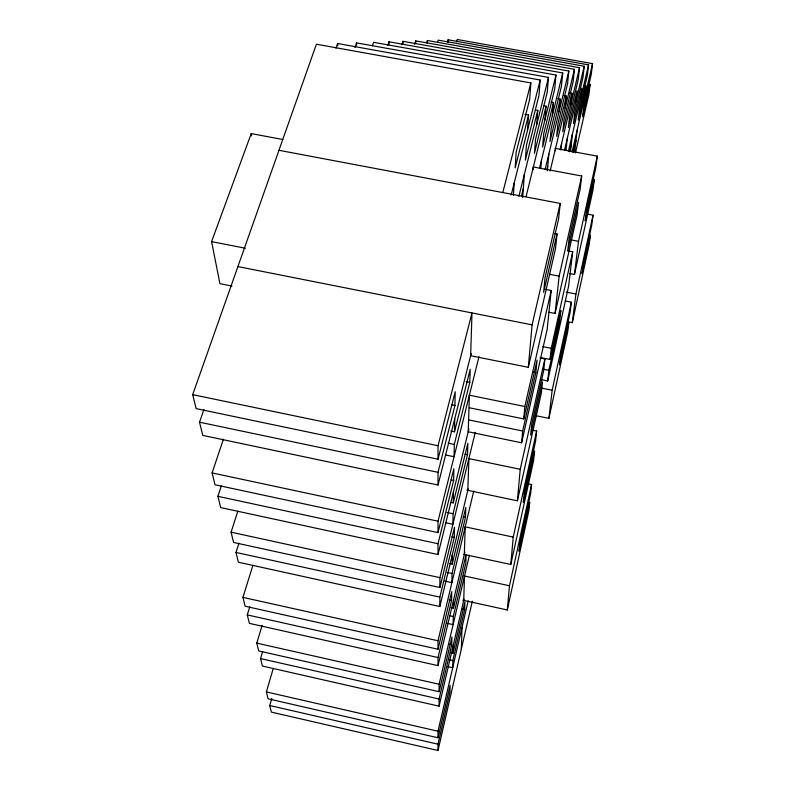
<?xml version="1.0" encoding="UTF-8"?>
<svg xmlns="http://www.w3.org/2000/svg" width="790" height="790" viewBox="0 0 790 790"><rect width="100%" height="100%" fill="white"/><g stroke="black" fill="none" stroke-linecap="round" stroke-linejoin="round"><path stroke-width="1.19" d="M271.8 698.449L269.746 705.519L271.385 712.116L438.006 750.5L438.006 744.2L449.974 692.267L450.093 685.444L438.006 737.781L268.087 698.794L266.378 691.931L273.261 668.429M438.006 737.781L438.006 731.224L468.223 600.696M249.768 606.789L247.28 614.896L249.383 623.359L438.016 665.644L438.016 657.537L451.574 600.4L451.722 591.631L438.016 649.242L245.137 606.236L242.945 597.378L252.81 565.591M438.016 649.242L438.016 640.759L473.753 491.034M221.338 485.919L217.892 496.327L220.686 507.585L438.016 554.55L438.016 543.727L453.657 480.409L453.855 468.727L438.016 532.608L215.028 484.774L212.095 472.924L223.392 439.26M438.016 532.608L438.025 521.193L478.987 356.636M203.909 409.526L199.514 422.196L202.793 435.399L438.025 485.04L438.025 472.311L454.951 405.487L455.198 391.771L438.025 459.207L196.147 408.618L192.691 394.654L316.405 44.21L530.85 82.93L529.695 99.155L516.137 152.401L515.149 167.915L528.569 114.975L524.935 114.313M438.025 459.207L438.025 445.728L471.995 312.949L470.643 355.717M262.655 651.513L260.552 658.564L262.389 666.039L439.072 706.171L439.082 699.012L451.762 644.759L451.91 637.017L439.102 691.704L258.685 650.92L256.78 643.129L262.063 625.562M439.102 691.704L439.112 684.239L469.388 555.301M238.945 543.174L235.993 552.447L238.373 562.223L439.842 606.513L439.862 597.131L454.309 537.348L454.507 527.226L439.882 587.513L233.564 542.434L231.075 532.183L237.83 511.189M439.882 587.513L439.912 577.658L475.284 432.268M448.078 42.206L448.098 39.806L588.55 64.879L587.326 75.593L579.396 109.682L578.24 120.1L586.121 86.14L583.701 85.705M449.796 563.586L452.206 564.109L465.824 507.397L465.507 517.233L452.038 573.491L451.88 582.664L444.661 581.094M452.206 564.109L452.374 554.501M450.863 502.381L453.263 502.894L467.858 443.358L467.492 454.675L453.075 513.727L452.897 524.293L445.649 522.743M453.263 502.894L453.46 491.795M450.883 431.054L454.497 431.804L470.208 369.226L469.793 382.38L454.28 444.434L454.062 456.738L445.609 454.971M454.497 431.804L454.724 418.819M451.031 607.707L453.43 608.231L466.12 554.471L465.824 563.171L453.272 616.516L453.104 624.623L447.11 623.3M453.43 608.231L453.608 599.768M450.596 652.708L452.996 653.241L464.925 601.94L464.668 609.643L452.848 660.568L452.7 667.748L447.891 666.671M452.996 653.241L453.154 645.766M461.321 649.153L462.002 627.566M464.322 554.462L465.201 526.851M468.223 431.765L469.388 395.197M463.72 600.43L464.52 576.009M467.818 490.373L468.885 458.585M513.411 195.318L514.191 183.033M522.674 197.549L524.313 174.56M527.463 130.419L528.569 114.975M533.171 169.435L533.359 166.976M536.647 124.998L537.793 110.353L535.363 109.909M335.987 48.141L337.587 43.499L540.172 80.017L538.968 95.363L526.387 145.478L525.34 160.192L537.793 110.353M540.775 168.645L541.496 160.163M544.883 120.139L546.058 106.216L543.639 105.771M354.957 47.528L356.517 42.867L548.497 77.41L547.263 91.976L535.531 139.307L534.435 153.3L546.058 106.216M463.928 554.373L510.804 564.485L513.233 537.111L536.637 431.054L533.033 430.313M468.519 431.824L521.617 442.795L522.664 431.004L535.847 372.633L537.062 360.082L523.74 418.917L469.329 407.768M523.74 418.917L524.837 406.514L551.193 290.483L545.159 289.308M470.356 355.658L528.322 367.32L532.095 324.848L560.209 203.415L278.949 150.288M462.752 600.212L507.308 609.969L509.481 585.775L531.571 484.537L527.947 483.786M466.781 490.146L517.391 500.83L520.225 469.3L544.893 358.976L540.074 358.008M547.342 170.808L548.852 154.011M552.299 115.765L553.494 102.483L551.084 102.048M372.406 45.781L373.551 42.295L555.962 75.07L554.718 88.924L543.727 133.767L542.602 147.108L553.494 102.483M555.311 150.791L555.538 148.411M559.014 111.805L560.229 99.115L557.809 98.681M387.831 45.277L388.947 41.781L562.717 72.966L561.453 86.169L551.124 128.77L549.978 141.519L560.229 99.115M560.959 150.07L561.641 143.296M565.136 108.2L566.341 96.054L563.912 95.61M401.834 44.833L402.94 41.317L568.84 71.051L567.576 83.671L557.839 124.247L556.674 136.443L566.341 96.054M536.637 431.054L535.59 441.156L524.224 492.792L523.296 502.312L534.573 451.041L533.566 460.728L510.804 564.485M551.193 290.483L547.164 329.381L521.617 442.795M554.629 233.475L557.049 233.939L555.528 248.613L528.322 367.32M560.209 203.415L558.609 218.879L545.031 277.705L543.619 292.349L557.049 233.939M565.995 150.465L567.23 138.615M570.726 104.902L571.93 93.25L569.521 92.815M414.622 44.398L415.708 40.892L574.419 69.303L573.165 81.39L563.951 120.12L562.776 131.811L571.93 93.25M531.571 484.537L530.643 493.493L519.889 542.849L519.06 551.282L529.725 502.262L528.826 510.863L507.308 609.969M544.893 358.976L543.688 370.55L531.729 424.191L530.653 435.122L542.513 381.866L541.357 392.926L517.391 500.83M570.577 150.92L572.365 134.32M575.851 101.871L577.056 90.682L568.375 127.575L569.541 116.337L578.28 79.296L579.524 67.703L427.41 40.497L426.699 42.848M540.439 379.516L547.687 380.978L548.852 370.322L559.596 321.767L560.88 310.569L550.047 359.44L540.38 357.505M550.047 359.44L551.262 348.311L572.701 251.783L567.862 250.845M549.02 312.257L555.074 313.452L559.152 276.154L581.717 176.002L533.24 166.957M574.725 151.779L577.105 130.34M580.571 99.086L581.766 88.322L573.51 123.684L574.666 112.871L582.99 77.371L584.225 66.232L438.174 40.142L437.463 42.502M584.936 96.518L586.121 86.14M535.689 415.659L548.922 418.364L552.151 390.25L571.358 302.205L565.334 301.029M456.6 41.831L457.282 39.5L592.549 63.635L591.345 73.954L583.77 106.729L582.625 116.772L590.15 84.125L588.985 94.129L575.456 152.914M572.701 251.783L568.602 286.207L547.687 380.978M581.717 176.002L580.137 189.333L569.175 238.116L567.714 250.864L578.586 202.368L577.065 215.117L555.074 313.452M569.61 273.538L574.439 274.476L578.507 241.325L597.309 156.134L554.985 148.303M571.358 302.205L570.123 312.267L560.742 355.303L559.596 364.931L568.899 322.142L567.704 331.83L548.922 418.364M567.477 321.688L572.296 322.636L575.92 293.999L593.043 215.176L586.98 214.031M597.309 156.134L595.788 167.836L586.615 209.488L585.192 220.766L594.307 179.31L592.846 190.578L574.439 274.476M593.043 215.176L591.7 225.278L583.326 263.89L582.062 273.636L590.387 235.213L589.083 244.969L572.296 322.636M438.006 750.5L472.351 601.17M572.059 152.134L592.549 63.635M573.224 152.381L575.989 140.432M439.072 706.171L464.016 599.166M568.356 151.532L588.55 64.879M569.61 151.759L571.239 144.768M564.445 150.465L584.225 66.232M438.016 665.644L464.915 551.973M560.209 149.34L579.524 67.703M550.136 171.035L574.419 69.303M546.897 169.771L547.746 166.246M439.842 606.513L468.164 488.931M545.13 169.445L568.84 71.051M539.471 168.487L562.717 72.966M438.016 554.55L468.934 428.891M526.081 196.582L555.962 75.07M521.538 195.752L523.306 188.583M518.862 196.443L548.497 77.41M438.025 485.04L471.176 353.604M511.179 194.992L540.172 80.017M502.796 192.572L530.85 82.93M447.407 42.147L448.098 39.806M231.983 286.079L219.926 283.679L211.592 241.602L251.24 133.589L282.741 139.504M571.269 239.943L578.507 241.325M549.485 274.278L559.152 276.154M566.262 292.112L575.92 293.999M211.592 241.602L245.414 248.248M237.899 266.585L532.095 324.848M542.809 346.622L551.262 348.311M542.819 369.108L548.852 370.322M533.438 372.139L535.847 372.633M541.269 388.048L552.151 390.25M466.179 381.649L469.793 382.38M469.27 395.178L524.837 406.514M451.337 404.747L454.951 405.487M468.44 419.846L522.664 431.004M448.256 443.18L454.28 444.434M192.691 394.654L438.025 445.728M465.083 454.171L467.492 454.675M468.381 458.486L520.225 469.3M199.514 422.196L438.025 472.311M451.248 479.895L453.657 480.409M447.041 512.433L453.075 513.727M463.108 516.719L465.507 517.233M465.083 526.821L513.233 537.111M212.095 472.924L438.025 521.193M451.9 536.835L454.309 537.348M217.892 496.327L438.016 543.727M463.839 575.861L509.481 585.775M447.229 572.444L452.038 573.491M231.075 532.183L439.912 577.658M235.993 552.447L439.862 597.131M449.174 599.877L451.574 600.4M462.259 609.12L464.668 609.643M449.658 615.716L453.272 616.516M242.945 597.378L438.016 640.759M449.362 644.225L451.762 644.759M449.263 659.769L452.848 660.568M247.28 614.896L438.016 657.537M256.78 643.129L439.112 684.239M260.552 658.564L439.082 699.012M266.378 691.931L438.006 731.224M269.746 705.519L438.006 744.2M251.24 133.589L251.585 135.9M337.587 43.499L337.765 45.889M356.517 42.867L356.665 45.326M388.947 41.781L389.036 44.21M402.94 41.317L402.999 43.638M415.708 40.892L415.747 43.332M427.41 40.497L427.43 42.838"/></g></svg>
